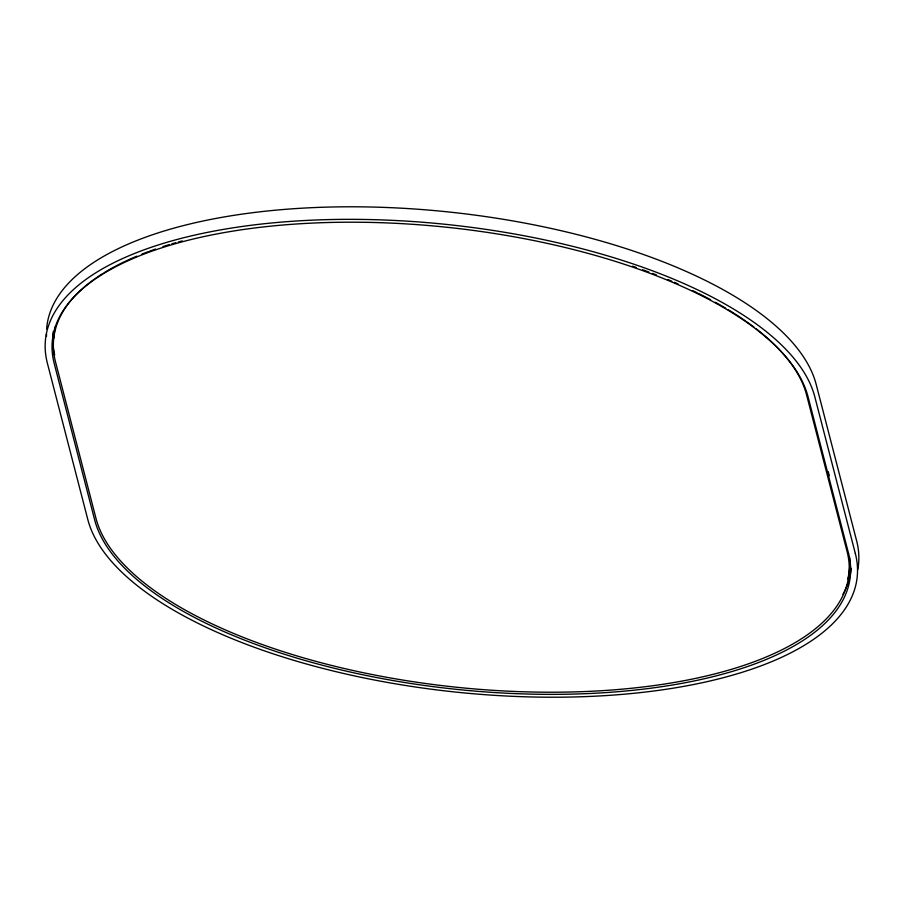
<?xml version="1.0" encoding="UTF-8"?>
<svg xmlns="http://www.w3.org/2000/svg" width="904" height="904" viewBox="0 0 904 904"><rect width="100%" height="100%" fill="white"/><g stroke="black" fill="none" stroke-linecap="round" stroke-linejoin="round"><path stroke-width="1.36" d="M828.256 471.662L829.318 475.741M46.522 336.277A387.748 156.381 6 0 1 46.466 333.847M46.624 329.033A387.748 156.381 6 0 1 417.286 209.197A387.748 156.381 6 0 1 816.188 384.449L856.642 540.874A387.748 156.381 6 0 1 857.749 569.678M851.184 568.198A380.855 153.601 6 0 1 842.935 594.312M54.669 354.978A380.855 153.601 6 0 1 53.291 331.406M94.592 279.02A379.477 153.047 6 0 0 55.517 361.916L95.971 518.331A379.477 153.047 6 0 0 511.98 691.345A379.477 153.047 6 0 0 847.082 551.496L806.628 395.071A379.477 153.047 6 0 0 756.185 328.83M95.7 278.24A379.477 153.047 6 0 1 102.649 273.641M103.847 272.895A379.477 153.047 6 0 1 136.911 256.16M141.871 254.137A379.477 153.047 6 0 1 148.256 251.685M149.567 251.21A379.477 153.047 6 0 1 155.556 249.063M162.946 246.6A379.477 153.047 6 0 1 169.263 244.622M171.828 243.854A379.477 153.047 6 0 1 175.715 242.724M178.325 241.989A379.477 153.047 6 0 1 182.28 240.905M632.585 266.183A379.477 153.047 6 0 1 636.371 267.505M642.642 269.742A379.477 153.047 6 0 1 648.823 272.025M652.485 273.415A379.477 153.047 6 0 1 656.428 274.929M668.022 279.607A379.477 153.047 6 0 1 671.808 281.2M674.316 282.274A379.477 153.047 6 0 1 678.034 283.89M692.475 290.512A379.477 153.047 6 0 1 697.131 292.772M698.385 293.393A379.477 153.047 6 0 1 710.601 299.687M715.29 302.241A379.477 153.047 6 0 1 725.697 308.207M728.104 309.654A379.477 153.047 6 0 1 733.969 313.281M735.11 314.016A379.477 153.047 6 0 1 745.032 320.637M746.094 321.372A379.477 153.047 6 0 1 754.004 327.158M53.901 338.164A379.477 153.047 6 0 1 55.449 326.321M849.477 556.954A379.477 153.047 6 0 1 847.602 579.419M855.32 553.44L814.866 397.014A387.748 156.381 6 0 0 389.771 220.226A387.748 156.381 6 0 0 47.358 363.125L87.812 519.551A387.748 156.381 6 0 0 512.907 696.329A387.748 156.381 6 0 0 855.32 553.44M848.483 553.135L808.029 396.709A380.855 153.601 6 0 0 390.505 223.073A380.855 153.601 6 0 0 54.195 363.419L94.649 519.845A380.855 153.601 6 0 0 512.172 693.481A380.855 153.601 6 0 0 848.483 553.135"/></g></svg>
